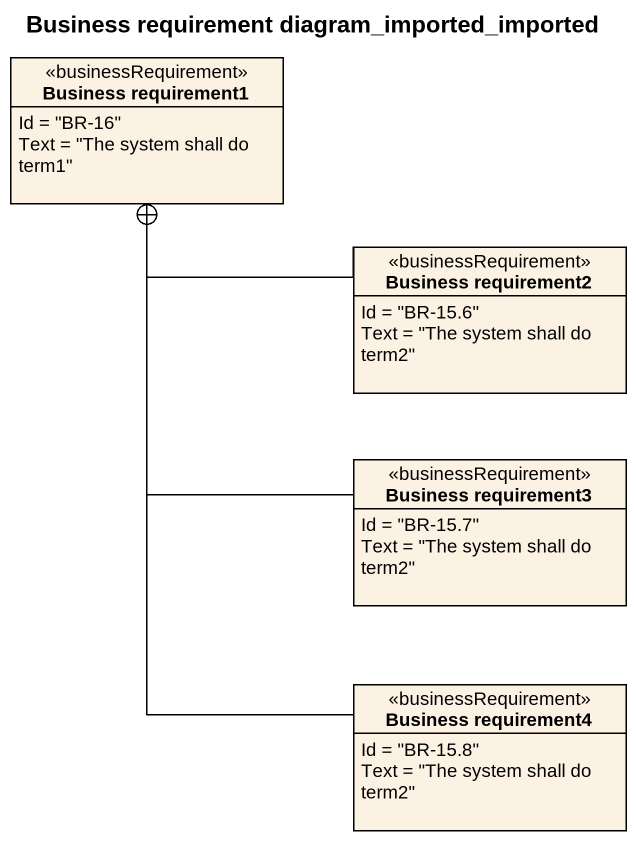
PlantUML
@startuml
title Business requirement diagram_imported_imported
hide circle
hide empty members
class "Business requirement1" as Business_requirement1 <<businessRequirement>> {
  Id = "BR-16"
  Text = "The system shall do term1"
}
class "Business requirement2" as Business_requirement2 <<businessRequirement>> {
  Id = "BR-15.6"
  Text = "The system shall do term2"
}
class "Business requirement3" as Business_requirement3 <<businessRequirement>> {
  Id = "BR-15.7"
  Text = "The system shall do term2"
}
class "Business requirement4" as Business_requirement4 <<businessRequirement>> {
  Id = "BR-15.8"
  Text = "The system shall do term2"
}
Business_requirement2 -left-+ Business_requirement1
Business_requirement3 -up-+ Business_requirement1
Business_requirement4 -up-+ Business_requirement1
@enduml
